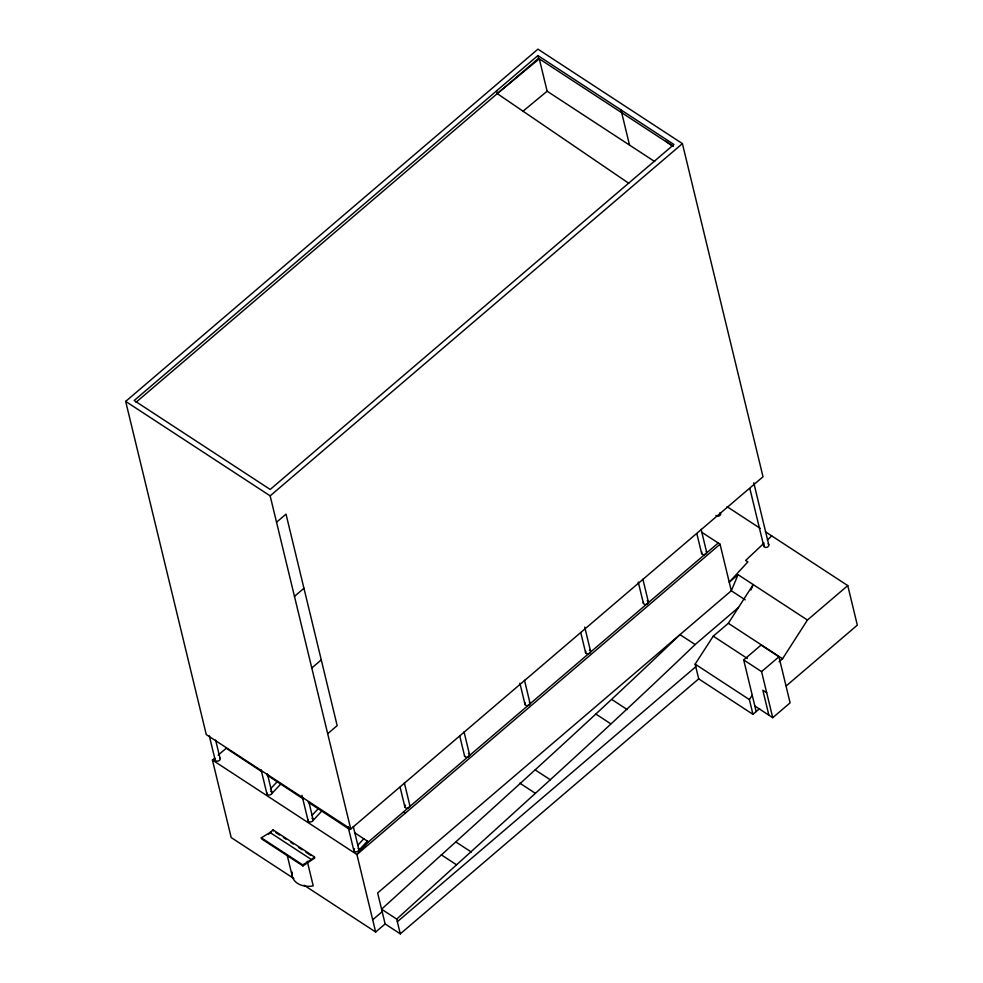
<?xml version="1.0" encoding="UTF-8"?>
<svg xmlns="http://www.w3.org/2000/svg" width="983" height="983" viewBox="0 0 983 983"><rect width="100%" height="100%" fill="white"/><g stroke="black" fill="none" stroke-linecap="round" stroke-linejoin="round"><path stroke-width="1.47" d="M765.376 531.729L847.764 585.598L807.436 620.04L738.049 574.674L731.315 590.771L377.644 892.957L385.139 923.946L400.29 933.85L698.704 678.86L695.141 664.115L713.253 636.173L728.329 623.296L753.199 584.578L750.951 589.935M779.089 661.731L782.566 658.757L807.436 620.04M759.662 708.596L752.953 714.334L749.39 699.589L752.228 695.19M718.204 543.021L368.465 841.853L356.915 854.51L375.666 932.031L385.139 923.946M311.918 815.485L318.16 808.739L349.776 829.541M321.736 811.098L312.373 821.21A2.58 1.892 -13.6 0 1 309.301 821.837A2.58 1.892 -13.6 0 1 308.121 819.797M357.628 845.441L363.796 838.769L368.465 841.853M358.537 850.676L367.372 841.129M270.46 788.882L277.157 781.768M271.578 793.834L280.733 784.115M400.29 933.85L396.714 919.105L381.564 909.201C481.547 818.212 582.575 728.366 679.99 634.625L695.141 644.529L738.466 607.506M396.714 919.105C496.698 828.116 597.725 738.27 695.141 644.529M764.135 543.058L745.642 560.457L747.854 561.907L729.239 582.194L738.049 574.674M767.404 539.999L771.753 535.895M125.677 401.408L537.934 49.15L682.411 143.616L763.017 476.767L350.747 829.025L206.27 734.571L125.677 401.408L270.153 495.862L350.747 829.025M537.898 55.564L134.18 400.523L270.19 489.448L673.908 144.501L537.898 55.564L538.561 58.341L673.318 146.442L665.724 141.233M136.01 402.293L538.561 58.341M270.153 495.862L682.411 143.616M276.53 522.231L286.016 514.134L337.169 725.614L327.695 733.711M294.47 596.374L303.944 588.276M311.795 667.998L321.269 659.9M293.843 878.532L231.189 837.565L212.439 760.043L214.736 758.077M218.189 755.141L226.225 748.26L261.871 771.716M270.03 832.49L273.09 829.885L314.474 856.943L314.732 857.987L302.961 865.925L261.576 838.868L261.318 837.811L270.03 832.49L311.414 859.547L314.474 856.943M701.629 532.172L720.06 544.226L356.915 854.51L212.439 760.043M372.704 919.769L382.166 911.683M397.353 921.722L695.78 666.744M756.185 711.569L743.701 659.925L761.063 645.081L778.954 656.779L790.099 702.857L772.736 717.701L754.846 706.003M772.736 717.701L761.579 671.622L778.954 656.779M786.265 685.864L857.323 625.151L847.764 585.598M628.776 183.28L497.263 93.618L539.298 58.82L547.138 91.222L654.715 161.556M522.612 111.521L547.138 91.222M268.629 834.112L270.989 832.527M261.318 837.811L302.703 864.88L311.414 859.547M727.076 506.687L760.264 528.387M745.2 599.851L731.315 590.771L720.06 544.226M728.329 623.296L782.566 658.757M713.253 636.173L747.313 658.45M743.701 659.925L761.579 671.622M766.691 692.745L762.833 690.226L768.878 715.182M695.141 664.115L749.39 699.589M698.704 678.86L752.953 714.334M612.126 699.699L627.277 709.603M595.551 713.855L610.701 723.771M535.231 769.935L550.382 779.838M519.786 783.132L534.936 793.035M456.223 842.173L471.373 852.077M403.608 811.823L405.463 813.027M441.367 854.866L456.517 864.77M275.854 832.576L279.614 835.034M283.374 837.491L285.881 839.138M290.894 842.419L293.401 844.053M298.427 847.334L302.186 849.791M305.946 852.249L310.96 855.529M304.066 885.216L375.666 932.031M266.971 775.059L303.182 798.896M308.171 802.177L318.16 808.739M354.875 832.896L363.796 838.769M753.764 482.751L768.755 544.717M749.894 488.686L763.816 546.229M621.01 109.912L629.525 145.079M701.112 529.37L706.593 552.028M696.861 533.72L701.653 553.527M642.857 579.147L648.338 601.793M638.262 582.071L643.398 603.304M496.599 90.854L497.263 93.618M584.725 627.105L590.55 651.176M580.818 632.868L585.622 652.675M524.48 680.297L529.96 702.943M519.896 683.222L525.033 704.455M464.05 731.93L469.53 754.575M459.811 736.267L464.603 756.087M404.369 782.923L409.85 805.569M400.118 787.26L404.91 807.08M353.315 826.543L358.795 849.189M348.043 826.642L353.868 850.7M308.945 802.3L313.049 819.281M301.953 795.308L308.121 820.793M307.274 861.268L313.221 885.867A19.328 14.204 -13.6 0 1 292.16 872.105M302.703 864.88L302.961 865.925M287.073 854.682L292.32 876.394M267.401 773.94L271.849 792.347M261.097 769.787L266.921 793.846M273.09 829.885L273.335 830.93M215.633 740.101L220.081 758.495M209.33 735.948L215.154 760.006M270.669 791.303A2.58 1.892 -13.6 0 1 271.689 793.674A2.58 1.892 -13.6 0 1 268.494 795.001A2.58 1.892 -13.6 0 1 266.921 792.851M311.869 818.237A2.58 1.892 -13.6 0 1 312.791 820.768M219.836 758.065A2.58 1.892 -13.6 0 1 217.599 761.174A2.58 1.892 -13.6 0 1 215.412 758.52M529.309 702.145A2.58 1.892 -13.6 0 1 529.444 704.725A2.58 1.892 -13.6 0 1 526.028 705.425A2.58 1.892 -13.6 0 1 525.291 702.968M358.144 848.403A2.58 1.892 -13.6 0 1 358.119 851.118A2.58 1.892 -13.6 0 1 354.519 851.499A2.58 1.892 -13.6 0 1 354.531 848.771M768.104 543.931A2.58 1.892 -13.6 0 1 768.227 546.511A2.58 1.892 -13.6 0 1 764.811 547.212A2.58 1.892 -13.6 0 1 764.086 544.742M647.158 600.748A2.58 1.892 -13.6 0 1 648.178 603.12A2.58 1.892 -13.6 0 1 644.983 604.447A2.58 1.892 -13.6 0 1 643.41 602.309M706.335 551.586A2.58 1.892 -13.6 0 1 704.111 554.707A2.58 1.892 -13.6 0 1 701.923 552.041M409.592 805.138A2.58 1.892 -13.6 0 1 408.83 807.743A2.58 1.892 -13.6 0 1 405.414 807.768A2.58 1.892 -13.6 0 1 405.586 805.151M719.949 512.721A2.58 1.892 -13.6 0 1 719.679 515.633A2.58 1.892 -13.6 0 1 715.919 515.461M468.35 753.531A2.58 1.892 -13.6 0 1 468.326 756.861A2.58 1.892 -13.6 0 1 464.517 755.595M590.304 650.734A2.58 1.892 -13.6 0 1 588.067 653.855A2.58 1.892 -13.6 0 1 585.88 651.188M589.37 650.132A2.58 1.892 -13.6 0 1 589.898 650.377"/></g></svg>
